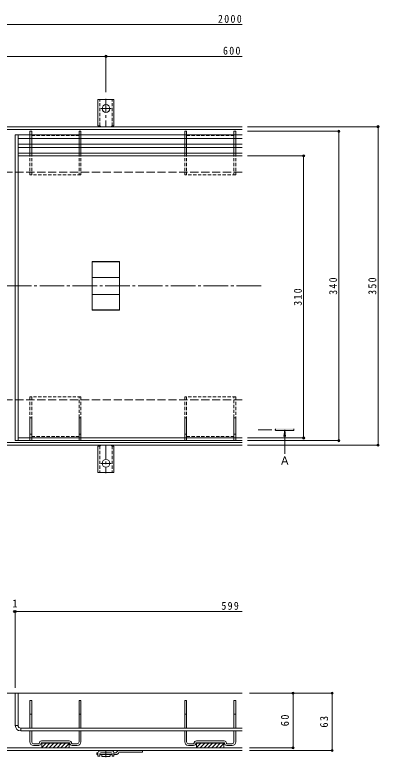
# Model space of a CAD drawing. Units: millimetres at full size, sheet at 1:3. Extents: x -1117 to 1162, y -824 to 816.
# Drawn here: x -408 to -8, y -433 to 382 of the extents above; entities that cross this region are included whole.
import ezdxf
from ezdxf.enums import TextEntityAlignment as Align

# ---------------------------------------------------------------- set-up
doc = ezdxf.new("R2010")
doc.units = ezdxf.units.MM
doc.header["$LTSCALE"] = 3
doc.header["$PDMODE"] = 32
doc.header["$PDSIZE"] = 2.4
for name, pattern in [('CHAIN1', [8, 5, -1, 1, -1]), ('CHAIN2', [12, 9, -1, 1, -1]), ('DASHED1', [1.8, 1.2, -0.6]), ('DASHED3', [4, 3, -1])]:
    doc.linetypes.add(name, pattern=pattern)
for name, color, linetype, lineweight in [('4-0', 7, 'CHAIN2', 9), ('4-1', 2, 'Continuous', 9), ('4-2', 3, 'Continuous', 9), ('4-3', 4, 'Continuous', 9), ('4-4', 7, 'Continuous', 9), ('4-5', 7, 'Continuous', 9), ('4-A', 6, 'Continuous', 9), ('4-C', 2, 'Continuous', 9)]:
    doc.layers.add(name, color=color, linetype=linetype, lineweight=lineweight)
doc.styles.add('ＭＳ ゴシック', font='')
doc.styles.get('ＭＳ ゴシック').set_extended_font_data('MS Gothic')

msp = doc.modelspace()

# ---------------------------------------------------------------- linework, layer by layer
at = {"layer": '4-0'}
msp.add_line((-1028.271, 84.401), (-136.344, 84.401), dxfattribs=at)
at = {"layer": '4-1'}
for p, q in [((-1081.252, 259.401), (-158.008, 259.401)), ((-1081.252, 256.401), (-158.008, 256.401)), ((-1081.252, -87.599), (-158.008, -87.599)), ((-1081.252, -90.599), (-158.008, -90.599)), ((-158.008, -363.119), (-1081.252, -363.119)), ((-158.008, -423.119), (-1081.252, -423.119)), ((-158.008, -426.119), (-1081.252, -426.119))]:
    msp.add_line(p, q, dxfattribs=at)
at = {"layer": '4-1', "linetype": 'DASHED3'}
for p, q in [((-1007.008, 209.401), (-158.008, 209.401)), ((-1007.008, -40.599), (-158.008, -40.599))]:
    msp.add_line(p, q, dxfattribs=at)
at = {"layer": '4-2'}
for p, q in [((-407.008, 250.401), (-404.008, 250.401)), ((-407.008, 250.401), (-407.008, -85.599)), ((-404.008, 250.401), (-404.008, -85.599)), ((-404.008, 230.401), (-158.008, 230.401)), ((-404.008, 227.401), (-158.008, 227.401)), ((-322.508, 57.648), (-322.508, 111.153)), ((-292.508, 111.153), (-322.508, 111.153)), ((-292.508, 110.752), (-322.508, 110.752)), ((-292.508, 111.153), (-292.508, 57.648)), ((-292.508, 93.633), (-322.508, 93.633)), ((-292.508, 75.169), (-322.508, 75.169)), ((-292.508, 58.05), (-322.508, 58.05)), ((-292.508, 57.648), (-322.508, 57.648)), ((-407.008, -85.599), (-404.008, -85.599)), ((-404.008, -82.599), (-158.008, -82.599)), ((-404.008, -85.599), (-158.008, -85.599)), ((-404.008, -363.119), (-407.008, -363.119)), ((-407.008, -398.619), (-407.008, -363.119)), ((-404.008, -398.619), (-404.008, -363.119)), ((-407.008, -398.619), (-404.008, -398.619)), ((-401.008, -401.619), (-401.008, -404.619)), ((-158.008, -401.619), (-401.008, -401.619)), ((-158.008, -404.619), (-401.008, -404.619))]:
    msp.add_line(p, q, dxfattribs=at)
for radius in [6, 3]:
    msp.add_arc((-401.008, -398.619), radius, 180, 270, dxfattribs=at)
at = {"layer": '4-3'}
for p, q in [((-391.008, 254.401), (-391.008, 250.401)), ((-389.008, 254.401), (-391.008, 254.401)), ((-389.008, 254.401), (-389.008, 250.401)), ((-337.008, 254.401), (-337.008, 250.401)), ((-335.008, 254.401), (-337.008, 254.401)), ((-335.008, 254.401), (-335.008, 250.401)), ((-221.008, 254.401), (-221.008, 250.401)), ((-219.008, 254.401), (-221.008, 254.401)), ((-219.008, 254.401), (-219.008, 250.401)), ((-167.008, 254.401), (-167.008, 250.401)), ((-165.008, 254.401), (-167.008, 254.401)), ((-165.008, 254.401), (-165.008, 250.401)), ((-391.008, 246.401), (-391.008, 240.401)), ((-389.008, 246.401), (-389.008, 240.401)), ((-337.008, 246.401), (-337.008, 240.401)), ((-335.008, 246.401), (-335.008, 240.401)), ((-221.008, 246.401), (-221.008, 240.401)), ((-219.008, 246.401), (-219.008, 240.401)), ((-167.008, 246.401), (-167.008, 240.401)), ((-165.008, 246.401), (-165.008, 240.401)), ((-391.008, 236.401), (-391.008, 230.401)), ((-389.008, 236.401), (-389.008, 230.401)), ((-337.008, 236.401), (-337.008, 230.401)), ((-335.008, 236.401), (-335.008, 230.401)), ((-221.008, 236.401), (-221.008, 230.401)), ((-219.008, 236.401), (-219.008, 230.401)), ((-167.008, 236.401), (-167.008, 230.401)), ((-165.008, 236.401), (-165.008, 230.401)), ((-389.008, -60.599), (-391.008, -60.599)), ((-391.008, -60.599), (-391.008, -82.599)), ((-389.008, -60.599), (-389.008, -82.599)), ((-335.008, -60.599), (-337.008, -60.599)), ((-337.008, -60.599), (-337.008, -82.599)), ((-335.008, -60.599), (-335.008, -82.599)), ((-219.008, -60.599), (-221.008, -60.599)), ((-221.008, -60.599), (-221.008, -82.599)), ((-219.008, -60.599), (-219.008, -82.599)), ((-165.008, -60.599), (-167.008, -60.599)), ((-167.008, -60.599), (-167.008, -82.599)), ((-165.008, -60.599), (-165.008, -82.599)), ((-389.008, -78.599), (-391.008, -78.599)), ((-335.008, -78.599), (-337.008, -78.599)), ((-219.008, -78.599), (-221.008, -78.599)), ((-165.008, -78.599), (-167.008, -78.599)), ((-391.008, -371.119), (-389.008, -371.119)), ((-391.008, -401.619), (-391.008, -371.119)), ((-389.008, -401.619), (-389.008, -371.119)), ((-337.008, -371.119), (-335.008, -371.119)), ((-337.008, -401.619), (-337.008, -371.119)), ((-335.008, -401.619), (-335.008, -371.119)), ((-221.008, -371.119), (-219.008, -371.119)), ((-221.008, -401.619), (-221.008, -371.119)), ((-219.008, -401.619), (-219.008, -371.119)), ((-167.008, -371.119), (-165.008, -371.119)), ((-167.008, -401.619), (-167.008, -371.119)), ((-165.008, -401.619), (-165.008, -371.119)), ((-391.008, -386.119), (-389.008, -386.119)), ((-337.008, -386.119), (-335.008, -386.119)), ((-219.008, -386.119), (-221.008, -386.119)), ((-165.008, -386.119), (-167.008, -386.119)), ((-391.008, -416.619), (-391.008, -404.619)), ((-389.008, -416.619), (-389.008, -404.619)), ((-337.008, -416.619), (-337.008, -404.619)), ((-335.008, -416.619), (-335.008, -404.619)), ((-221.008, -416.619), (-221.008, -404.619)), ((-219.008, -416.619), (-219.008, -404.619)), ((-167.008, -416.619), (-167.008, -404.619)), ((-165.008, -416.619), (-165.008, -404.619)), ((-378.258, -415.619), (-347.758, -415.619)), ((-177.758, -415.619), (-208.258, -415.619)), ((-387.008, -418.619), (-381.258, -418.619)), ((-387.008, -420.619), (-381.258, -420.619)), ((-378.258, -417.619), (-347.758, -417.619)), ((-378.008, -417.619), (-378.008, -423.119)), ((-348.008, -417.719), (-378.008, -417.719)), ((-348.008, -417.819), (-378.008, -417.819)), ((-348.008, -417.919), (-378.008, -417.919)), ((-348.008, -418.019), (-378.008, -418.019)), ((-348.008, -418.119), (-378.008, -418.119)), ((-373.207, -418.119), (-378.008, -422.92)), ((-377.45, -418.119), (-378.008, -418.677)), ((-378.008, -423.119), (-348.008, -423.119)), ((-368.965, -418.119), (-373.965, -423.119)), ((-364.722, -418.119), (-369.722, -423.119)), ((-360.479, -418.119), (-365.479, -423.119)), ((-356.237, -418.119), (-361.237, -423.119)), ((-351.994, -418.119), (-356.994, -423.119)), ((-348.008, -418.376), (-352.751, -423.119)), ((-348.008, -422.619), (-348.509, -423.119)), ((-348.008, -417.619), (-348.008, -423.119)), ((-344.758, -418.619), (-339.008, -418.619)), ((-344.758, -420.619), (-339.008, -420.619)), ((-211.258, -418.619), (-217.008, -418.619)), ((-211.258, -420.619), (-217.008, -420.619)), ((-177.758, -417.619), (-208.258, -417.619)), ((-208.008, -417.619), (-208.008, -423.119)), ((-208.008, -417.719), (-178.008, -417.719)), ((-208.008, -417.819), (-178.008, -417.819)), ((-208.008, -417.919), (-178.008, -417.919)), ((-208.008, -418.019), (-178.008, -418.019)), ((-203.207, -418.119), (-208.008, -422.92)), ((-207.45, -418.119), (-208.008, -418.677)), ((-208.008, -418.119), (-178.008, -418.119)), ((-178.008, -423.119), (-208.008, -423.119)), ((-198.965, -418.119), (-203.965, -423.119)), ((-194.722, -418.119), (-199.722, -423.119)), ((-190.48, -418.119), (-195.48, -423.119)), ((-186.237, -418.119), (-191.237, -423.119)), ((-181.994, -418.119), (-186.994, -423.119)), ((-178.008, -418.376), (-182.752, -423.119)), ((-178.008, -422.619), (-178.509, -423.119)), ((-178.008, -417.619), (-178.008, -423.119)), ((-169.008, -418.619), (-174.758, -418.619)), ((-169.008, -420.619), (-174.758, -420.619))]:
    msp.add_line(p, q, dxfattribs=at)
at = {"layer": '4-3', "linetype": 'DASHED1'}
for p, q in [((-391.008, 250.401), (-391.008, 246.401)), ((-389.008, 250.401), (-389.008, 246.401)), ((-389.008, 249.901), (-337.008, 249.901)), ((-337.008, 250.401), (-337.008, 246.401)), ((-335.008, 250.401), (-335.008, 246.401)), ((-221.008, 250.401), (-221.008, 246.401)), ((-219.008, 250.401), (-219.008, 246.401)), ((-219.008, 249.901), (-167.008, 249.901)), ((-167.008, 250.401), (-167.008, 246.401)), ((-165.008, 250.401), (-165.008, 246.401)), ((-391.008, 240.401), (-391.008, 236.401)), ((-389.008, 240.401), (-389.008, 236.401)), ((-337.008, 240.401), (-337.008, 236.401)), ((-335.008, 240.401), (-335.008, 236.401)), ((-221.008, 240.401), (-221.008, 236.401)), ((-219.008, 240.401), (-219.008, 236.401)), ((-167.008, 240.401), (-167.008, 236.401)), ((-165.008, 240.401), (-165.008, 236.401)), ((-391.008, 230.401), (-391.008, 206.401)), ((-389.008, 230.401), (-389.008, 206.401)), ((-337.008, 230.401), (-337.008, 206.401)), ((-335.008, 230.401), (-335.008, 206.401)), ((-221.008, 230.401), (-221.008, 206.401)), ((-219.008, 230.401), (-219.008, 206.401)), ((-167.008, 230.401), (-167.008, 206.401)), ((-165.008, 230.401), (-165.008, 206.401)), ((-335.008, 206.401), (-391.008, 206.401)), ((-165.008, 206.401), (-221.008, 206.401)), ((-391.008, -37.599), (-391.008, -60.599)), ((-335.008, -37.599), (-391.008, -37.599)), ((-389.008, -37.599), (-389.008, -60.599)), ((-337.008, -60.599), (-337.008, -37.599)), ((-335.008, -37.599), (-335.008, -60.599)), ((-221.008, -37.599), (-221.008, -60.599)), ((-165.008, -37.599), (-221.008, -37.599)), ((-219.008, -37.599), (-219.008, -60.599)), ((-167.008, -60.599), (-167.008, -37.599)), ((-165.008, -37.599), (-165.008, -60.599)), ((-389.008, -81.099), (-337.008, -81.099)), ((-219.008, -81.099), (-167.008, -81.099)), ((-391.008, -82.599), (-391.008, -85.599)), ((-389.008, -85.599), (-391.008, -85.599)), ((-389.008, -82.599), (-389.008, -85.599)), ((-337.008, -82.599), (-337.008, -85.599)), ((-335.008, -85.599), (-337.008, -85.599)), ((-335.008, -82.599), (-335.008, -85.599)), ((-221.008, -82.599), (-221.008, -85.599)), ((-219.008, -85.599), (-221.008, -85.599)), ((-219.008, -82.599), (-219.008, -85.599)), ((-167.008, -82.599), (-167.008, -85.599)), ((-165.008, -85.599), (-167.008, -85.599)), ((-165.008, -82.599), (-165.008, -85.599))]:
    msp.add_line(p, q, dxfattribs=at)
at = {"layer": '4-3'}
for centre, radius, start, end in [((-378.258, -418.119), 2.5, 90, 180), ((-347.758, -418.119), 2.5, 0, 90), ((-208.258, -418.119), 2.5, 90, 180), ((-177.758, -418.119), 2.5, 0, 90), ((-387.008, -416.619), 4, 180, 270), ((-387.008, -416.619), 2, 180, 270), ((-381.258, -418.119), 0.5, 270, 0), ((-381.258, -418.119), 2.5, 270, 0), ((-378.258, -418.119), 0.5, 90, 180), ((-347.758, -418.119), 0.5, 0, 90), ((-344.758, -418.119), 2.5, 180, 270), ((-344.758, -418.119), 0.5, 180, 270), ((-339.008, -416.619), 4, 270, 0), ((-339.008, -416.619), 2, 270, 0), ((-217.008, -416.619), 4, 180, 270), ((-217.008, -416.619), 2, 180, 270), ((-211.258, -418.119), 0.5, 270, 0), ((-211.258, -418.119), 2.5, 270, 0), ((-208.258, -418.119), 0.5, 90, 180), ((-177.758, -418.119), 0.5, 0, 90), ((-174.758, -418.119), 2.5, 180, 270), ((-174.758, -418.119), 0.5, 180, 270), ((-169.008, -416.619), 4, 270, 0), ((-169.008, -416.619), 2, 270, 0)]:
    msp.add_arc(centre, radius, start, end, dxfattribs=at)
at = {"layer": '4-4'}
for p, q in [((-1007.508, 371.694), (-158.008, 371.694)), ((-907.508, 336.694), (-307.508, 336.694)), ((-307.508, 337.594), (-307.508, 297.365)), ((-307.508, 336.694), (-158.008, 336.694)), ((-7.894, 259.401), (-152.008, 259.401)), ((-50.893, 254.401), (-152.008, 254.401)), ((-51.793, 254.401), (-51.793, -85.599)), ((-8.794, 259.401), (-8.794, -90.599)), ((-89.648, 227.401), (-152.008, 227.401)), ((-90.548, 227.401), (-90.548, -82.599)), ((-89.648, -82.599), (-152.008, -82.599)), ((-50.893, -85.599), (-152.008, -85.599)), ((-7.894, -90.599), (-152.008, -90.599)), ((-407.008, -272.497), (-407.008, -357.12)), ((-57.957, -363.119), (-150.008, -363.119)), ((-102.156, -363.119), (-102.156, -423.119)), ((-59.157, -363.119), (-59.157, -426.119)), ((-100.956, -423.119), (-150.008, -423.119)), ((-57.957, -426.119), (-150.008, -426.119))]:
    msp.add_line(p, q, dxfattribs=at)
msp.add_lwpolyline([(-408.008, -273.397), (-407.008, -273.397), (-158.008, -273.397)], dxfattribs=at)
for p in [(-307.508, 336.694), (-51.793, 254.401), (-8.794, 259.401), (-90.548, 227.401), (-90.548, -82.599), (-51.793, -85.599), (-8.794, -90.599), (-408.008, -273.397), (-407.008, -273.397), (-102.156, -363.119), (-59.157, -363.119), (-102.156, -423.119), (-59.157, -426.119)]:
    msp.add_point(p, dxfattribs=at)
at = {"layer": '4-5', "color": 4}
for p, q in [((-121.31, -74.599), (-121.31, -72.599)), ((-101.31, -72.599), (-101.31, -74.599)), ((-101.31, -74.599), (-121.31, -74.599)), ((-111.247, -73.599), (-112.226, -81.035)), ((-111.247, -99.419), (-111.247, -73.599)), ((-111.247, -73.599), (-110.269, -81.035)), ((-111.247, -99.419), (-111.247, -99.974))]:
    msp.add_line(p, q, dxfattribs=at)
at = {"layer": '4-5', "color": 4, "linetype": 'CHAIN1'}
msp.add_line((-140.286, -73.599), (-121.31, -73.599), dxfattribs=at)
at = {"layer": '4-5', "color": 4}
msp.add_solid([(-121.31, -72.599), (-121.31, -74.599), (-101.31, -72.599), (-101.31, -74.599)], dxfattribs=at)
at = {"layer": '4-A'}
for p, q in [((-404.008, 250.401), (-158.008, 250.401)), ((-404.008, 246.401), (-158.008, 246.401)), ((-404.008, 240.401), (-158.008, 240.401)), ((-404.008, 236.401), (-158.008, 236.401))]:
    msp.add_line(p, q, dxfattribs=at)
at = {"layer": '4-C'}
for p, q in [((-316.258, 260.401), (-316.258, 289.401)), ((-298.758, 289.401), (-316.258, 289.401)), ((-298.758, 260.401), (-298.758, 289.401)), ((-316.258, 260.401), (-315.008, 260.401)), ((-298.758, 260.401), (-300.008, 260.401)), ((-316.258, -91.599), (-316.258, -120.599)), ((-316.258, -91.599), (-315.008, -91.599)), ((-298.758, -91.599), (-300.008, -91.599)), ((-298.758, -91.599), (-298.758, -120.599)), ((-298.758, -120.599), (-316.258, -120.599)), ((-317.508, -430.619), (-317.508, -428.619)), ((-316.258, -428.619), (-317.508, -428.619)), ((-316.258, -430.619), (-317.508, -430.619)), ((-316.258, -428.619), (-316.258, -432.419)), ((-300.758, -426.619), (-314.258, -426.619)), ((-314.258, -429.619), (-314.258, -432.419)), ((-300.758, -430.619), (-314.258, -430.619)), ((-313.258, -428.619), (-301.758, -428.619)), ((-312.008, -432.119), (-312.008, -430.619)), ((-303.008, -432.119), (-303.008, -430.619)), ((-300.758, -429.619), (-300.758, -432.419)), ((-298.758, -428.619), (-298.758, -432.419)), ((-296.008, -428.619), (-298.758, -428.619)), ((-296.467, -430.619), (-298.758, -430.619)), ((-267.508, -428.119), (-293.508, -428.119)), ((-267.508, -428.119), (-267.508, -426.119)), ((-316.258, -432.419), (-314.258, -432.419)), ((-303.508, -432.619), (-311.508, -432.619)), ((-300.758, -432.419), (-298.758, -432.419))]:
    msp.add_line(p, q, dxfattribs=at)
at = {"layer": '4-C', "linetype": 'DASHED1'}
for p, q in [((-314.258, 260.255), (-314.258, 289.401)), ((-300.758, 260.255), (-300.758, 289.401)), ((-314.258, -91.453), (-314.258, -120.599)), ((-300.758, -91.453), (-300.758, -120.599))]:
    msp.add_line(p, q, dxfattribs=at)
at = {"layer": '4-C', "linetype": 'CHAIN1'}
for p, q in [((-307.508, 290.181), (-307.508, 259.401)), ((-313.284, 279.401), (-301.732, 279.401)), ((-307.508, -90.599), (-307.508, -121.379)), ((-301.732, -110.599), (-313.284, -110.599)), ((-307.508, -426.262), (-307.508, -433.427))]:
    msp.add_line(p, q, dxfattribs=at)
at = {"layer": '4-C'}
for centre in [(-307.508, 279.401), (-307.508, -110.599)]:
    msp.add_circle(centre, 4.25, dxfattribs=at)
for centre, radius, start, end in [((-315.008, 258.401), 2, 30.00051, 90), ((-300.008, 258.401), 2, 90, 149.99949), ((-315.008, -89.599), 2, 270, 329.99949), ((-300.008, -89.599), 2, 210.00051, 270), ((-314.258, -428.619), 2, 90, 180), ((-313.258, -429.619), 1, 90, 180), ((-311.508, -432.119), 0.5, 180, 270), ((-303.508, -432.119), 0.5, 270, 0), ((-301.758, -429.619), 1, 0, 90), ((-300.758, -428.619), 2, 0, 90), ((-296.467, -427.619), 3, 270, 348.69007), ((-293.049, -429.119), 3, 90, 168.69007)]:
    msp.add_arc(centre, radius, start, end, dxfattribs=at)

# ---------------------------------------------------------------- texts
at = {"layer": '4-4', "color": 2, "style": 'ＭＳ ゴシック'}
msp.add_text('1', height=8.798, dxfattribs=at).set_placement((-410.508, -271.597), align=Align.BOTTOM_LEFT)
at = {"layer": '4-4', "color": 2, "char_height": 8.798, "attachment_point": 7, "style": 'ＭＳ ゴシック'}
for s, insert in [('\\T1.28;\\W0.9;2000', (-184.548, 373.494)), ('\\T1.27;\\W0.9;600', (-178.978, 338.494)), ('\\T1.27;\\W0.9;599', (-180.755, -271.597))]:
    msp.add_mtext(s, dxfattribs=dict(at, insert=insert))
at = {"layer": '4-4', "color": 2, "char_height": 8.798, "attachment_point": 7, "rotation": 90, "style": 'ＭＳ ゴシック'}
for s, insert in [('\\T1.27;\\W0.9;340', (-53.593, 74.651)), ('\\T1.27;\\W0.9;350', (-10.594, 74.651)), ('\\T1.27;\\W0.9;310', (-92.348, 62.651)), ('\\T1.27;\\W0.95;60', (-106.556, -399.494)), ('\\T1.27;\\W0.95;63', (-63.557, -400.994))]:
    msp.add_mtext(s, dxfattribs=dict(at, insert=insert))
at = {"layer": '4-5', "color": 2, "style": 'ＭＳ ゴシック'}
msp.add_text('Ａ', height=8.798, dxfattribs=at).set_placement((-117.154, -114.699), align=Align.BOTTOM_LEFT)

doc.saveas('drawing.dxf')
